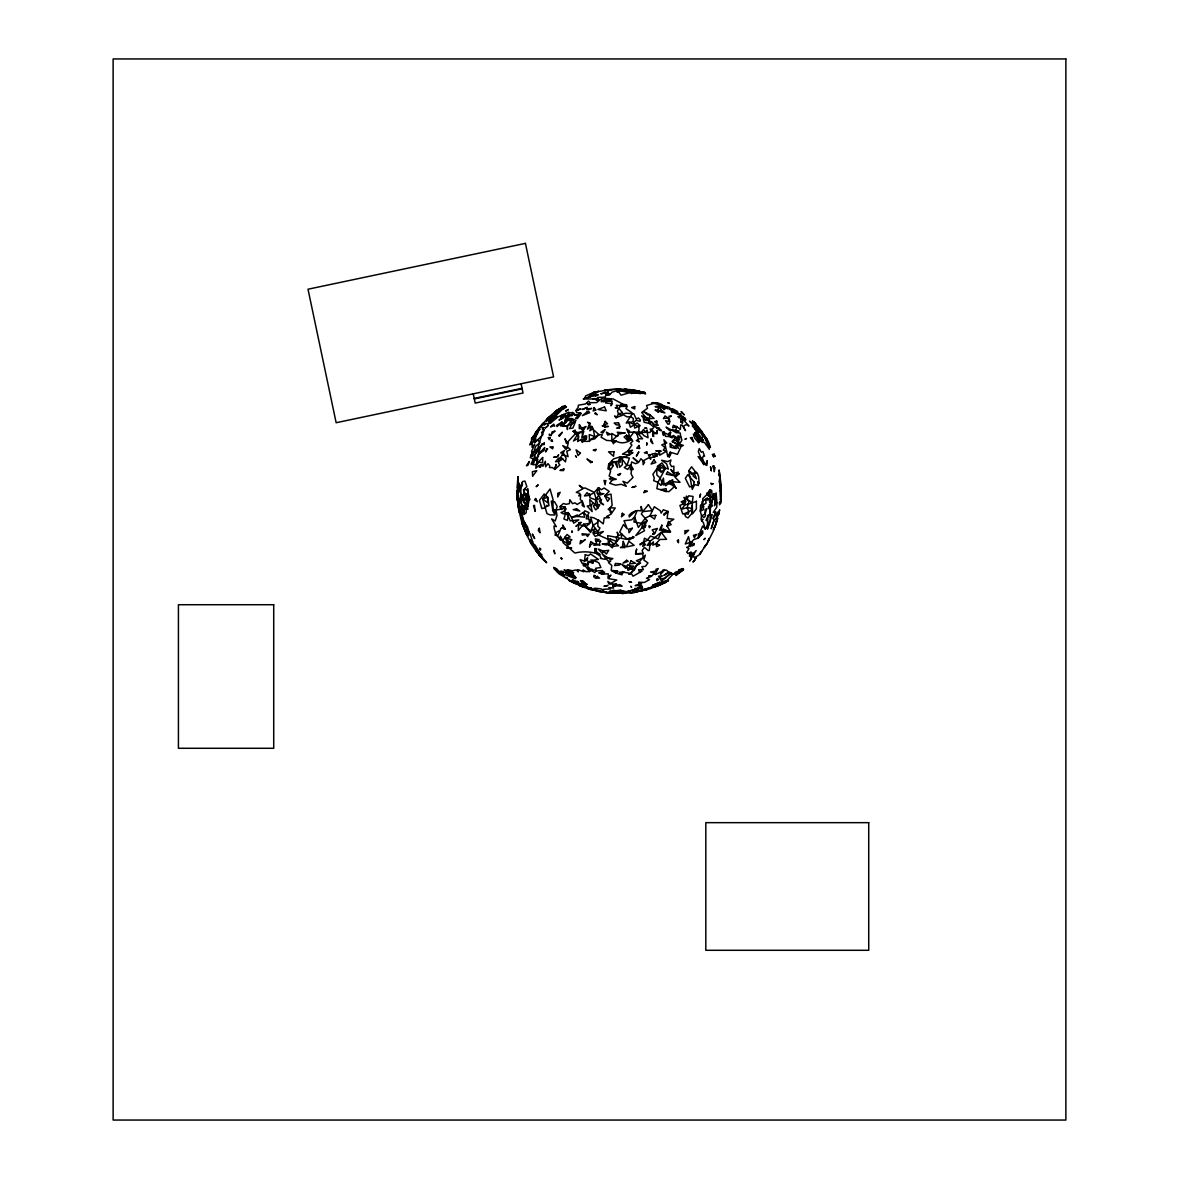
<?xml version="1.0" encoding="UTF-8"?>
<svg xmlns="http://www.w3.org/2000/svg" width="1179" height="1179" viewBox="0 0 1179 1179"><rect width="100%" height="100%" fill="white"/><g stroke="black" fill="none" stroke-linecap="round" stroke-linejoin="round"><path stroke-width="1.5" d="M517.109 488.091L517.905 477.038M664.337 583.03L668.522 580.584L656.349 586.449L664.985 582.559L673.076 574.085L683.275 569L675.921 575.529L677.94 573.731L672.443 574.35L669.569 572.154L663.865 575.485L668.552 571.874L666.503 570.209L663.084 569.899L660.446 574.335L664.543 570.223L655.465 574.482L654.109 573.377L651.913 575.942L648.612 576.015L651.324 576.413L646.49 578.167L649.541 579.641L644.382 582.426L638.723 582.264L639.578 582.957L638.487 583.178L641.7 583.87L635.186 585.58L641.155 585.536L636.262 589.235L626.255 591.622L620.64 590.355L612.623 590.856L613.021 590.148L614.775 590.517L612.314 591.873L617.28 592.831L618.798 592.462L618.489 591.254L616.926 590.974L620.64 590.355L622.939 591.342L610.059 590.871L608.6 592.212L623.175 593.317L622.07 593.523L634.715 592.359L650.395 588.675L664.985 582.559L658.81 585.536M474.209 398.414L522.046 388.333M474.312 398.929L522.164 388.849M606.699 390.013L610.324 389.542L593.7 392.356L585.565 395.967L584.961 398.089L583.266 398.988L598.225 398.944L599.492 400.271L602.587 398.045L613.316 399.003L622.541 404.029L619.977 405.591L616.278 405.252L617.413 407.02L615.187 407.787L618.887 408.479L622.512 412.65L618.518 413.858L616.16 418.088L614.598 415.951L616.632 417.351L622.099 415.435L618.518 413.858L617.457 410.999L620.242 406.46L627.331 406.239L625.828 408.465L631.9 412.694L632.15 413.947L626.226 423.055L633.02 421.714L633.432 418.619L631.016 416.791L627.007 416.865L622.424 414.242L625.784 413.21L633.786 413.726L636.277 419.105L638.384 417.941L640.433 420.092L640.064 421.242L635.953 420.343L633.727 422.775L634.715 428.065L640.182 425.766L637.146 422.996L630.397 427.225L628.805 422.038L639.121 426.769L638.532 434.167L642.584 438.78L638.325 438.794L636.94 433.813L633.904 432.089L628.333 432.31L626.58 429.053L629.615 431.19L628.333 432.31L629.999 437.306L632.828 441.182L630.308 443.466L631.929 445.058L627.7 451.115L622.424 454.121L629.483 454.976L623.101 457.673L618.223 461.24L619.786 467.282L622.409 464.555L621.937 458.882L619.977 457.393L618.223 461.24L620.434 462.153L619.668 458.837L621.937 458.882L626.919 465.425L630.971 465.292L633.315 469.36L630.249 469.728L631.649 461.917L635.466 463.701L638.119 462.699L633.049 457.761L638.723 462.227L640.934 458.734L644.604 462.315L643.13 464.718L642.982 460.93L650.204 457.025L650.69 459.294L649.688 457.924L657.455 456.052L655.553 453.414L651.928 453.915L654.389 457.408L655.553 453.414L657.882 454.416L659.488 451.645L659.326 450.643L655.833 450.791L661.257 451.144L659.488 451.645L659.65 455.241L666.592 451.159L663.895 439.796L666.798 442.965L661.728 444.866L665.03 447.652L663.261 450.186L666.592 451.159L667.756 456.612L670.394 451.852L669.127 457.201L671.514 452.574L677.453 454.372L681.226 446.178L677.218 445.058L675.199 445.618L678.397 448.374L676.82 444.041L672.059 441.536L675.876 437.424L680.858 437.188L680.224 433.047L676.098 432.531L666.061 427.137L669.819 430.718L672.339 429.745L679.119 430.998L676.098 432.531L675.493 430.866L676.775 426.651L673.327 425.265L672.561 427.785L676.775 426.651L680.312 429.451L680.828 424.853L682.317 425.192L685.5 430.644L683.481 426.931L684.557 425.472L686.266 424.617L688.993 426.032L681.108 417.233L680.74 413.505L677.159 414.094L671.323 410.837L671.765 412.517L675.891 412.503L685.294 418.28L685.736 419.975L684.557 420.181L685.515 419.503L678.323 413.446L677.35 411.324L672.502 408.73L668.906 408.951L671.956 410.263L669.156 407.241L663.91 406.003L667.741 408.73L661.375 404.264L656.998 402.732L651.84 402.687L659.135 404.765L663.143 407.153L661.876 405.193L659.135 404.765L656.998 402.732L653.166 403.572L646.564 405.502L647.507 408.273L641.7 412.473L647.905 419.901L649.526 423.512L653.873 427.107L649.968 432.457L633.904 432.089L629.999 437.306L626.594 435.213L624.059 436.982L627.154 439.944L631.635 439.236C627.626 442.832 621.525 443.952 616.705 441.432L614.451 442.11L613.448 443.805L611.945 440.769L611.724 433.415L616.16 436.038L617.663 436.304L618.091 434.859L611.945 440.769L606.625 440.43L601.098 437.232L602.292 434.653L598.991 434.638L589.485 440.091L589.662 441.314L583.914 441.388L580.775 439.59L577.636 441.565L578.742 436.038L575.264 433.887L566.392 443.363L564.962 438.721L567.173 442.641L568.263 442.773L567.379 446.826L570.43 449.671L566.79 451.203L568.057 456.612L563.606 454.888L561.587 455.742L564.461 450.481L560.673 452.839L563.488 453.267L566.112 458.307L565.419 461.888L560.718 456.862L559.612 458.734L562.825 458.926L559.052 461.328L555.515 461.711L558.728 458.041L558.64 463.406L559.907 464.894L554.867 469.463L556.134 464.393L554.719 469.227L552.347 467.532L549.443 467.577L549.768 465.838L548.014 463.612L545.656 466.781L545.332 461.284L542.959 466.339L541.75 464.644L538.272 465.764L535.797 468.299L536.209 464.305L533.291 464.777L534.5 455.374L538.184 448.492L538.464 449.862L538.435 456.406L534.426 460.576L532.761 464.526L531.066 464.143L533.247 458.985L530.27 457.614L532.348 451.955L531.523 451.557L534.691 444.483L531.965 447.209L532.333 444.203L530.963 444.557L533.984 439.841L533.512 441.521L529.651 444.866L533.424 436.304L531.42 438.986L539.687 427.343L535.045 433.282L535.826 435.906L534.426 439.767L535.782 438.308L535.531 436.628L537.698 433.356L535.826 435.906L536.902 432.472L535.546 433.106L535.929 432.074L547.41 418.486L556.945 410.189L565.124 405.827L552.479 416.659L553.629 416.334L554.675 414.006L559.907 409.968L563.695 408.951L566.465 406.755L563.503 407.344L558.094 410.705L565.124 405.827C560.452 412.267 553.894 416.452 549.665 423.335L547.233 424.175L553.319 418.943L548.707 421.021L552.229 415.391L546.496 421.227L547.837 419.12L552.023 417.057L548.707 421.021L553.629 416.334L553.894 418.206L556.193 414.905L556.96 417.734L550.534 423.025L553.997 418.678L568.794 412.134L569.133 415.804L565.507 418.781L564.741 421.375L566.229 420.947L566.834 418.796L569.929 418.191L567.792 420.299L566.834 418.796L564.918 420.77L566.229 420.947L566.229 422.318L561.189 425.958L566.981 425.825L571.889 423.983L576.074 420.52L571.476 418.545L568.941 419.827L571.476 418.545L570.194 421.389L573.303 419.532L573.053 422.745L575.278 422.082L572.906 428.08L569.634 428.611L571.889 423.983L570.783 421.669L567.644 425.516L567.438 429.583L566.981 425.825L563.046 426.253L564.284 424.042L562.368 422.495L560.379 425.722L568.823 419.945L567.792 420.299L567.806 418.236L565.669 418L569.133 415.804L572.419 415.612L572.906 412.385L569.089 413.122L565.758 416.88L564.181 416.113L559.008 420.107L563.105 418.162L565.478 415.052L565.758 416.88L574.085 413.298L574.497 414.507L576.546 414.684L574.424 414.905L577.003 414.993L581.203 413.52L577.43 418.619L575.514 418.398L580.687 412.812L576.885 412.679L575.897 410.926L580.967 408.848L575.986 410.321L578.108 407.507L578.344 405.222L585.521 403.955L588.557 401.111L590.045 402.702L596.559 402.614L599.492 400.271L596.176 400.212L598.225 398.944L597.414 397.426L604.974 397.176L606.065 395.186L609.985 394.479L612.166 392.121L617.501 390.5L619.756 390.897L616.809 391.796L619.181 392.563L621.038 395.201L632.312 391.929L642.806 393.462C637.102 388.996 624.634 389.232 616.308 389.379L621.053 389.144L618.533 389.114M604.355 390.175L618.769 389.114L610.589 389.512M635.805 390.5L624.163 389.321L630.456 390.175L620.906 391.06L631.752 392.725L631.576 393.58L634.331 392.239L629.837 391.354L632.136 390.632L644.721 392.401L625.062 389.409L626.874 389.704L617.87 390.087L629.011 389.954L637.765 392.46L629.837 391.354L631.752 392.725L619.255 390.161L626.02 390.485L621.746 390.146L624.089 389.556L645.105 392.975L638.517 391.06L639.755 391.207M590.384 589.456L610.722 593.214L600.656 591.843L607.023 592.05C602.587 592.801 583.546 585.934 601.835 589.132L603.633 591.106L603.456 589.308L610.693 588.91L608.865 587.496L613.64 588.056L612.697 585.432L616.588 584.047L608.909 584.047L607.833 581.365L610.781 583.369L616.735 580.024L608.069 578.55L611.002 575.131L608.364 576.428L608.452 577.902L608.202 573.834L602.277 574.144L598.637 572.95L603.103 571.594L604.635 572.169L602.277 574.144L602.661 570.503L596.515 570.945L595.616 568.278L600.892 567.482L598.976 563.061L597.119 561.897L590.812 559.892L592.963 563.017L587.849 561.779L588.188 564.726L583.207 565.581L585.565 566.288L589.485 571.535L591.829 570.061L591.784 568.956L592.256 570.857L594.761 572.567L596.102 570.931L594.142 569.796L592.094 570.783L587.805 566.554L589.485 571.535L586.096 571.682L583.015 569.958L583.797 571.756L577.71 569.604L578.314 571.948L576.31 569.943L572.375 570.724L567.364 569.766L567.217 570.887L564.004 569.929L567.423 572.051L564.933 574.6L575.308 578.727L566.907 573.348L562.177 571.284L560.452 571.211L563.076 572.891L558.949 571.476L556.724 568.794L553.703 567.408L558.301 571.594L554.174 568.691L558.772 573.672L575.072 583.458L571.476 581.778L569.074 580.495L583.104 587.009L590.694 589.5L587.422 588.218L591.696 588.174L581.778 586.007L585.049 585.727L586.626 586.272L582.898 585.889L599.757 591.725L587.304 588.365M521.089 383.75L523.034 393.005L475.196 403.085L473.236 393.83M542.664 457.54L542.664 462.846L538.435 462.035L542.664 457.54M720.03 490.773L720.472 500.22L721.297 494.296L720.62 503.359L721.18 485.321L719.087 469.964L719.824 476.287L718.615 474.135L719.853 477.112L719.205 481.209L720.693 489.329L720.914 484.878L720.222 484.038L720.03 490.773M696.391 501.296L696.376 508.871L692.486 513.823L692.279 504.612L691.675 513.676L687.991 517.935L685.736 516.741L684.409 513.735L682.729 513.941L679.9 505.423L682.862 504.155L685.25 499.925L684.056 497.361L685.618 499.395L686.399 496.079L688.153 500.677L686.826 499.189L688.669 495.828L693.075 496.447L692.235 502.961L684.66 505.039L681.845 509.122L687.151 507.722L690.01 507.972L692.456 509.917L684.409 513.735L688.315 514.132L688.787 511.553L687.151 507.722L689.199 500.589L692.235 502.961L696.391 501.296M645.37 544.551L642.761 546.437L644.441 538.184L650.189 541.235L661.257 532.333L670.512 531.773L667.078 526.114L668.39 521.354L671.205 524.581L667.078 526.114L669.584 521.958L673.798 519.246L667.108 518.465L668.036 511.494L663.32 509.755L661.168 513.116L660.24 510.684L654.316 506.749L649.909 515.857L645.429 517.979L638.37 527.47L634.611 516.859L637.161 510.536L641.243 510.861L641.067 506.484L642.791 511.598L641.317 513.97L647.079 520.558L642.599 523.55L641.744 527.897L635.776 535.531L644.515 530.771L643.366 528.31L647.094 520.735L643.528 523.668L633.963 522.076L634.611 516.859L631.664 519.851L624.015 520.735L627.243 528.885L623.426 524.552L619.697 532.083L627.036 538.995L629.571 539.687L634.14 537.093L632.548 536.533L633.035 538.096L629.704 537.845L626.771 539.407L621.024 538.228L622.144 534.323L618.444 535.517L617.221 532.142L618.209 535.797L616.278 537.256L607.642 535.664L608.703 544.86L612.343 547.852L613.08 545.435L619.727 538.155L616.278 537.256L616.838 541.515L610.869 539.23L608.6 543.357L602.101 544.02L605.947 544.934L610.796 544.3L612.947 546.319L618.444 545.774L615.467 543.224L612.933 544.845L613.021 543.136L610.589 541.058L610.25 538.744L607.73 539.171L598.77 535.119L597.267 533.07L593.17 533.674L595.13 536.327L598.77 535.119L603.412 531.523L597.267 533.07L599.978 527.941L597.93 526.468L597.694 519.88L593.995 517.905L590.591 517.139L593.125 525.436L597.163 530.756L592.904 532.584L594.894 528.899L591.062 530.727L590.62 532.584L583.708 524.198L578.241 530.506L578.712 522.636L581.276 522.415L575.912 526.365L578.491 524.346L586.022 526.63L586.7 528.192L591.062 530.727L593.125 525.436L597.488 522.444L598.048 519.63L603.25 523.874L604.179 517.92L609.263 517.625L606.581 516.476L610.899 514.28L615.246 507.987L610.029 507.781L608.158 509.269L611.282 511.391L610.383 512.777L610.029 507.781L612.152 505.349L610.987 494.075L604.68 495.769L607.627 501.399L609.617 498.555L604.68 495.769L609.234 491.422L604.149 488.018L601.349 489.698L598.505 487.664L594.334 492.365L585.035 487.914L583.679 488.327L579.243 485.35L582.809 488.858L576.28 492.321L579.921 493.456L578.904 495.976L580.702 494.767L580.289 499.616L582.308 501.252L584.416 506.926L582.264 505.585L582.308 501.252L577.194 504.465L574.939 502.829L572.537 503.669L569.825 499.69L569.442 503.595L566.112 504.317L563.4 503.477L560.217 506.469L560.541 509.269L556.075 510.05L552.627 509.431L551.271 501.119L552.995 502.151L553.039 509.372L556.061 513.012L552.553 510.566L555.132 514.943L550.077 514.914L546.997 513.676L542.649 499.041L550.033 489.034L553.113 499.734L552.553 500.987L554.587 501.812L557.166 506.366L556.075 510.05L557.004 515.385L555.176 521.015L551.639 518.907L556.311 526.63L553.938 526.026C554.439 535.325 560.939 542.001 569.958 543.711L570.621 542.753L569 542.414L566.819 538.007L564.815 537.329L562.855 540.66L563.12 542.767L574.925 553.069C583.074 550.961 592.403 551.684 600.126 554.631L596.132 551.418L596.161 548.648L594.879 548.633L594.82 552.317L600.082 556.031L601.054 558.139L600.273 558.374L605.019 559.288L605.977 557.446L612.829 558.551L610.958 559.863L602.454 554.292L607.937 560.895L610.575 561.337L608.526 562.663L611.768 565.404L611.238 570.253L617.988 571.417L615.939 573.038L611.459 570.695L617.324 571.063L615.939 573.038L621.996 574.851L621.834 572.066L619.314 572.375L621.834 573.642L624 572.287L628.525 572.994L628.967 574.011L631.649 573.952L633.035 576.207L642.01 571.122L639.18 571.623L638.635 569.752L643.439 569.604L641.848 566.642L645.355 566.377L647.978 562.958L643.867 560.084L645.296 555.176L639.151 562.118L636.395 560.747L643.233 557.785L642.761 553.806L635.393 553.924L643.277 553.172L642.069 550.622L644.441 547.336L648.303 550.652L649.349 550.387L650.189 541.235L647.138 545.42L650.587 544.683L653.475 541.839L652.812 545.17L656.217 543.416L659.989 539.451L666.562 539.319L661.257 532.333L658.206 538.862L650.557 536.018L647.094 540.424L639.873 544.123L640.182 544.978L643.189 542.237L645.37 544.551M517.625 498.275L517.625 499.793L516.977 490.14L517.286 500.235L517.979 476.743L517.699 492.837L517.964 482.285L518.436 486.264L519.335 483.257L518.731 487.222L518.524 484.377L518.863 487.178L519.939 485.011L519.202 491.761L518.686 488.872L520.75 486.794L522.533 481.563L524.935 481.076L526.866 486.588L523.461 490.007L524.213 491.171L524.817 488.917L526.792 490.155L527.809 488.578L528.678 496.639L527.278 496.403L523.933 491.879L523.255 498.201L524.242 502.843L526.586 506.233L526.129 512.836L523.933 514.53C524.228 508.252 519.423 503.227 521.427 496.801L520.234 491.348L520.75 486.794L520.764 495.313L524.036 500.633L525.746 496.167L524.979 493.264L523.962 494.178L528.723 499.159L528.118 505.909L524.242 502.843L522.606 497.7L522.886 496.786L523.255 498.201L522.842 494.738L519.91 498.496L520.587 501.827L521.427 496.801L522.606 497.7L521.133 503.919L523.343 506.395L524.478 513.941L523.329 509.048L524.242 509.844L524.213 505.614L522.592 507.294L521.295 506.808L522.415 513.617L521.265 512.939L524.183 523.771L524.611 522.577L521.634 515.842L522.179 513.631L523.358 524.552L525.421 527.322L522.135 521.929L519.998 508.665L523.668 526.645L522.002 523.152L518.598 509.151C520.587 520.278 516.343 496.035 518.126 507.073L517.389 493.854L518.598 495.814L518.318 504.332L520.101 512.762L517.448 499.528L518.053 505.496L517.949 498.555L519.202 501.635L518.672 505.098L517.994 493.146L517.625 498.275M710.524 466.972L711.291 470.686L710.524 466.972M627.935 568.735L627.921 570.415L631.34 568.646L632.858 569.84L631.369 572.935L628.967 574.011L634.317 570.223L637.22 563.871L640.595 563.046L635.997 565.964L632.858 569.84L631.797 568.484L633.683 566.112L630.514 566.185L627.788 564.608L625.843 568.366L621.819 564.49L626.137 566.347L627.935 568.735L631.34 568.646L630.514 566.185L627.935 568.735M669.053 434.344L669.024 436.436L672.177 437.792L669.053 434.344M657.292 430.35L657.248 433.651L650.926 430.821L650.189 429.127L651.854 429.127L653.24 431.47L652.68 436.274L653.918 436.304L652.503 433.975L656.909 433.459L657.292 430.35M582.293 533.792L582.279 535.089L589.294 534.116L587.51 536.548L586.125 534.234L582.293 533.792M607.2 400.005L605.52 402.982L612.181 403.645L611.046 405.841L612.225 401.125L602.322 401.626L602.941 400.418L607.259 398.782L605.667 400.831L603.56 401.538L602.027 400.212L601.246 401.818L602.941 400.418L607.185 401.435L611.179 399.534L607.2 400.005M692.707 422.495L692.692 423.29L689.509 421.154L692.78 424.425L692.338 425.973L694.74 428.714L698.882 430.792L701.166 433.607L703.097 437.055L701.638 438.161L703.509 440.813L695.109 429.009L697.467 434.579L701.977 439.649L702.021 442.287L704.497 442.493L709.404 449.332L704.939 438.043L710.436 447.475L707.945 440.784L694.018 421.905L707.385 439.811L699.147 428.316L708.55 443.23L701.063 430.35L702.345 432.796L694.136 422.185L695.212 423.674L692.707 422.495M557.844 493.411L557.755 496.978L560.202 492.291L557.844 493.411M579.375 424.661L579.272 428.596L584.136 428.611L586.037 426.518L581.483 428.434L582.677 429.687L584.136 428.611L581.999 431.455L582.677 436.982L585.683 439.295L582.249 442.42L580.775 439.59L585.683 439.295L584.872 435.921L586.656 435.921L586.464 439.06L585.049 436.451L581.748 437.895L583.826 431.308L579.375 424.661M672.31 482.918L672.251 485.114L668.758 483.493L665.634 485.777L663.88 482.624L663.394 478.114L660.947 485.453L657.956 482.329L653.667 480.693L654.271 477.937L652.871 474.282L656.732 469.05L660.196 469.596L661.316 472.204L665.487 468.166L668.405 469.065L666.518 463.701L661.507 460.252L667.727 461.593L670.969 459.987L669.908 463.671L671.632 466.678L673.887 466.147L673.784 474.606L675.228 475.933L679.34 473.575L675.125 477.289L680.032 482.344L672.59 481.725L673.592 487.428L668.744 491.746L656.85 488.681L657.956 482.329L665.487 468.166L661.95 462.89L657.307 466.368L660.491 467.871L665.487 468.166L660.048 464.718L660.491 467.871L657.292 467.415L660.196 469.596L660.726 471.747L656.732 469.05L656.865 474.931L659.989 477.878L663.232 484.982L672.723 479.706L672.59 481.725L676.142 488.489L672.31 482.918L669.23 481.194L668.758 483.493L672.31 482.918M716.154 495.165L714.533 505.747L716.92 502.608L716.095 492.851L713.59 498.776L712.293 497.022L711.674 490.42L709.861 489.757L708.446 491.908L708.535 496.153L706.604 493.249L710.981 491.79L709.861 489.757L710.406 499.248L712.013 502.711L709.434 504.538L710.053 507.265L712.44 505.879L712.322 505.025L708.446 508.591L708.55 506.41L709.67 508.223L710.215 521.074L707.503 529.179L707.326 526.674L708.756 524.684L707.12 520.587L708.52 514.869L706.015 520.381L707.739 519.291L707.326 526.674L705.263 529.076L702.669 525.996L699.648 533.188L702.625 530.845L702.89 533.232L698.41 538.022L693.797 539.584L691.601 541.927L685.308 543.961L688.477 536.622L689.966 542.487L688.787 546.614L686.591 547.38L688.993 548.633L686.753 552.067L687.976 553.511L689.818 552.612L689.45 556.164L692.825 553.26L690.393 556.65L696.155 550.578L690.982 558.507L691.705 555.176L693.856 553.526L693.399 557.136L695.669 556.989L698.793 555.206L701.638 551.521L699.663 554.322L707.474 542.782L713.251 531.257L717.083 520.646L717.51 517.92L715.727 523.844L717.834 512.01L715.476 515.842L715.668 513.012L713.044 518.745L715.741 511.774L713.266 512.423L716.744 507.162L716.92 502.608L715.579 501.723L714.68 503.094L715.181 498.879L714.017 493.588L712.529 495.622L713.59 498.776L715.181 498.879L713.929 494.31L714.695 496.551L716.154 495.165M541.353 436.289L537.875 448.153L530.992 455.271L532.392 456.538L535.693 446.222L539.864 442.744L537.757 439.738L535.281 440.813L534.544 442.906L542.944 434.668L541.544 432.457L544.506 429.495L541.515 436.156M646.77 442.98L646.696 444.896L646.77 442.98M710.451 507.353L710.171 515.017L712.263 514.516L710.215 521.074L705.263 529.076L703.406 522.739L701.048 519.6L701.52 515.886L700.297 511.067L700.577 504.951L703.716 506.38L703.185 509.873L700.297 511.067L702.905 505.334L706.103 503.02L705.484 499.351L707.429 497.803L707.768 500.043L705.484 499.351L702.198 501.384L701.726 503.993L702.905 505.334L702.743 498.673L706.737 494.723L708.903 495.062L710.524 497.626L712.293 497.022L712.514 500.294L710.451 507.353M694.18 543.578L694.136 545.022L692.25 545.862L694.18 543.578M647.035 430.202L648.037 437.748L643.837 435.567L641.332 432.487L643.542 429.495L646.121 432.384L647.035 430.202M721.194 489.639L720.973 493.559L721.194 489.639M721.312 492.424L721.209 494.428L721.312 492.424M661.817 525.2L661.566 530.123L659.488 530.196L661.817 525.2M648.627 588.218L633.801 592.506L656.113 585.889L655.892 585.093L654.168 585.698L656.113 585.889L648.627 588.218M649.762 414.654L649.526 418.619L647.905 419.901L652.606 422.539L654.448 426.533L658.324 425.103L653.048 423.968L651.692 422.303L649.526 423.512L644.161 422.274L643.292 418.516L646.401 420.594L641.612 415.878L649.526 418.619L654.065 418.383L649.762 414.654L643.631 411.574L647.993 415.008L649.762 414.654M714.503 467.65L714.253 471.718L714.695 467.96L713.781 465.749L714.503 467.65L713.531 468.667L712.735 465.941L714.503 467.65M707.135 460.871L706.84 465.469L703.273 462.89L703.745 464.747L698.336 451.631L699.25 448.565L701.328 452.235L702.935 451.542L704.556 456.214L703.288 456.111C700.886 459.265 704.556 462.448 706.221 464.924L707.135 460.871M679.266 444.35L679.192 445.647L675.876 437.424L673.622 435.478L672.015 436.289L679.561 439.62L678.028 435.729L680.858 437.188L681.963 440.165L679.266 444.35L673.076 442.037L674.447 439.693L676.864 441.329L678.456 440.18L679.266 444.35L682.346 446.03L683.289 445.382L679.266 444.35M540.572 548.839L540.483 550.136L539.599 548.161L540.572 548.839M518.686 488.872L518.554 490.611L518.686 488.872M567.482 542.517L567.232 545.685L569.958 543.711L569 542.414L571.874 539.805L566.819 538.007L570.15 536.917L567.099 534.5L564.815 537.329L567.482 542.517M657.071 579.022L656.924 580.687L658.575 579.493L657.071 579.022M560.6 528.826L562.059 527.971L560.6 528.826M714.327 519.423L711.276 528.575L714.327 519.423M670.807 444.056L670.497 447.283L676.289 448.624L672.133 445.117L670.497 447.283L670.07 443.333L670.807 444.056M663.836 431.794L663.482 435.449L662.406 431.868L668.272 434.535L669.024 436.436L665.59 436.436L663.836 431.794M714.4 526.969L713.413 529.961L714.4 526.969M572.007 531.066L572.08 532.186L572.007 531.066M589.603 423.497L587.466 429.097L591.77 426.489L593.17 428.566L589.824 430.836L591.77 426.489L589.323 426.238L590.37 423.29L587.51 422.274L589.603 423.497M613.979 451.808L613.522 456.229L608.541 451.837L613.979 451.808M552.892 446.944L552.7 448.831L549.871 446.929L552.892 446.944M528.826 499.262L528.118 505.909L526.615 498.496L528.723 499.159L526.202 493.75L528.811 496.005L529.902 499.631L528.826 499.262M564.844 506.97L564.402 511.2L568.219 516.048L570.238 520.897L578.771 519.851L573.701 523.181L571.564 517.478L568.16 512.585L563.326 513.867L561.012 512.6L564.402 511.2L566.112 508.901L564.844 506.97L560.217 506.469L561.72 509.593L564.844 506.97M685.161 530.786L684.822 533.881L688.669 530.285L685.161 530.786M699.265 437.984L698.705 442.936L694.623 438.013L693.311 434.137L695.006 434.388L695.684 435.832L694.74 432.958L697.467 434.579L700.046 440.754L699.456 441.978L695.905 436.672L701.358 441.536L694.74 432.958L695.846 434.535L698.322 435.184L699.265 437.984M595.749 499.94L595.248 504.42L597.886 508.002L595.675 509.903L593.288 505.791L595.454 504.7L599.816 504.789L597.886 508.002L596.692 504.98L595.248 504.42L597.709 504.185L594.275 492.719L589.146 495.342L584.445 495.961L587.098 492.616L589.146 495.342L589.515 493.736L589.972 497.744L595.749 499.94L600.406 498.408L598.696 495.298L595.749 499.94M532.436 534.293L534.573 538.479L532.436 534.293M585.285 554.705L584.504 561.027L580.142 559.73L582.426 563.754L584.401 564.933L583.517 563.164L588.188 564.726L588.866 561.219L592.963 563.017L592.698 560.32L598.446 559.421L590.517 553.968L588.409 555.677L585.285 554.705M541.441 507.073L541.898 508.591L545.568 507.618L546.968 505.187L547.675 506.145L548.972 505.57L547.601 497.184L544.212 493.986L539.437 500.323L541.441 507.073M601.482 499.572L600.288 502.726L603.56 504.774L599.33 500.913L601.482 499.572M669.598 421.61L669.289 424.013L667.903 424.175L665.56 420.697L669.598 421.61L669.407 419.046L665.089 415.892L663.394 418.604L667.933 417.941L669.598 421.61M666.209 491.643L660.771 489.683L666.179 488.666L666.209 491.643M542.163 444.07L534.5 455.374L537.197 462.757L536.253 464.85L538.272 463.096L537.197 462.757L537.771 459.117L536.091 459.663L538.331 454.593L544.683 447.519L544.05 450.496L538.774 453.871L540.291 446.856L542.163 444.07M561.042 415.73L560.732 417.941L563.444 414.477L561.042 415.73M587.555 557.947L587.201 560.438L584.504 561.027L587.555 557.947M710.362 499.498L709.935 502.431L708.741 498.702L710.362 499.498M631.679 469.419L631.03 473.663L632.961 477.524L627.287 483.11L622.939 481.297L626.329 486.308L621.171 484.289L615.541 485.158L609.646 483.272L611.975 480.546L609.366 478.733L612.461 477.863L616.293 479.249L612.741 479.927L612.461 477.863L609.13 476.007L610.545 471.541L610.177 469.905L607.937 468.933L608.718 464.113L613.566 458.94L620.729 456.641L629.424 458.1L626.919 465.425L624.251 467.503L627.655 469.448L630.971 465.292L631.679 469.419M651.088 439.06L650.734 441.359L652.842 443.658L651.088 439.06M623.249 541.412L622.541 545.98L625.194 546.363L623.249 541.412M605.711 480.708L605.078 484.761L603.987 480.472L605.711 480.708M670.659 432.325L670.276 434.624L668.95 433.297L670.659 432.325M719.529 502.225L719.647 504.612L719.529 502.225M575.514 431.706L575.249 433.297L581.999 431.455L577.386 434.697L573.48 440.975L578.476 438.19L577.857 432.811L575.514 431.706M555.53 532.893L555.117 535.281L557.888 535.634L560.261 530.152L555.53 532.893M563.871 468.918L563.562 470.598L559.966 470.421L563.871 468.918M568.219 516.048L567.408 520.396L563.93 518.966L565.596 513.351L568.705 513.587L568.219 516.048M592.875 394.42L592.521 396.336L597.399 394.832L589.471 394.936L592.875 394.42M532.657 541.913L533.232 544.698L536.003 548.412L532.761 543.401L535.207 545.214L539.068 551.669L536.843 549.547L542.001 555.117L539.216 553.953L537.653 551.536L546.643 562.751C534.794 552.465 527.308 537.683 522.002 523.152L527.013 535.605L522.061 522.135L524.154 528.457L523.284 524.906L523.874 526.055L524.537 524.935L530.255 534.293L532.657 541.913M719.603 509.859L718.601 514.648L719.603 509.859M525.583 507.073L525.156 509.328L524.213 505.614L527.868 509.372L526.615 498.496L524.213 501.429L526.836 505.614L525.583 507.073M573.48 572.729L572.478 575.514L576.089 577.798L573.171 574.379L568.278 572.39L566.907 573.348L572.478 575.514L572.036 574.055L573.48 572.729L567.364 569.766L567.571 570.783L573.48 572.729M580.613 540.66L580.009 543.843L585.27 539.481L582.647 541.515L580.613 540.66M615.35 585.757L612.815 586.066L619.8 584.622L622.099 586.14L615.35 585.757M636.616 549.222L635.805 553.29L636.616 549.222M619.845 426.415L619.476 428.286L616.573 428.154L619.845 426.415M522.459 484.156L522.032 486.175L522.017 482.727L522.459 484.156M601.025 393.742L605.873 392.784L601.025 393.742M542.664 428.581L542.487 429.465L543.77 427.668L542.664 428.581M691.601 541.927L690.378 546.629L692.486 542.428L691.601 541.927M700.503 494.237L699.899 497.022L700.503 494.237M645.65 525.407L645.222 527.411L641.744 527.897L645.06 524.773L645.65 525.407M578.521 582.131L576.885 581.321L578.521 582.131M589.913 545.346L589.515 547.159L590.782 541.529L593.229 543.239L589.913 545.346M537.978 484.996L536.312 486.573L537.978 484.996M608.452 391.87L608.217 392.931L606.802 392.784L608.452 391.87M622.276 513.322L621.466 516.815L624.236 514.457L622.276 513.322M531.582 439.001L533.424 436.304L531.582 439.001M560.423 536.357L559.686 539.466L562.855 540.66L560.423 536.357M717.539 518.539L714.872 527.028L717.539 518.539M661.345 410.218L660.903 412.016L664.912 412.915L661.345 410.218L659.002 405.944L655.126 406.667L659.356 407.492L657.528 409.467L660.255 411.191L661.345 410.218M685.588 501.473L684.66 505.039L681.211 501.753L685.25 499.925L685.588 501.473M694.284 482.093L693.385 485.497L689.641 486.986L685.323 478.306L687.814 474.695L694.284 482.093M540.498 556.444L538.832 554.439L540.454 556.576M620.655 593.081L619.417 593.111L626.506 592.477L620.655 593.081M718.203 514.295L716.92 518.804L715.447 519.394L718.203 514.295M594.172 407.61L593.184 410.97L595.984 410.027L594.172 407.61M703.111 460.694L702.566 462.536L698.086 456.612L701.019 457.776L703.111 460.694M598.505 487.664L596.854 493.117L603.884 493.706L600.435 494.944L598.505 487.664M656.556 570.931L655.465 574.482L654.537 573.082L650.499 572.021L656.556 570.931L658.309 568.558L655.937 569.28L656.556 570.931M592.904 398.723L595.469 398.664L592.904 398.723M706.693 508.93L705.086 513.926L705.617 515.606L704.069 517.522L701.52 515.886L705.086 513.926L705.057 509.579L706.693 508.93M546.599 448.89L545.582 451.925L547.645 448.786L546.599 448.89M551.919 425.604L550.622 427.019L553.806 424.116L554.734 426.135L551.919 425.604M699.736 534.146L698.41 538.022L698.307 533.807L701.284 534.632L702.301 531.935L699.736 534.146M550.003 416.482L547.159 419.12L550.003 416.482M655.833 515.341L654.492 519.069L649.909 515.857L655.833 515.341M552.347 431.809L551.492 434.123L555.132 431.028L552.347 431.809M529.327 461.578L527.986 465.189L526.438 465.793L529.327 461.578M587.245 516.181L586.214 518.819L588.66 518.848L588.498 516.048L587.245 516.181L583.929 512.673L584.769 510.802L589.043 512.614L587.245 516.181M587.245 408.892L586.906 409.791L591.711 408.435L587.245 408.892M540.704 426.592L540.336 427.476L542.399 425.251L540.704 426.592M694.254 473.059L693.06 475.962L696.538 478.836L694.254 473.059L695.286 471.629L691.587 466.81L688.772 470.789L692.294 489.388L694.637 484.584L698.425 485.483L697.673 481.607L699.103 483.773L698.631 476.537L697.157 472.985L695.286 471.629L695.964 473.192L694.254 473.059M709.183 538.626L707.901 541.662L709.183 538.626M658.825 427.918L659.194 430.247L661.478 430.615L658.825 427.918M628.849 541.22L626.358 546.894L634.14 545.332L628.849 541.22M550.151 437.851L549.311 439.708L548.206 437.527L550.151 437.851M605.254 421.375L603.81 424.543L607.524 423.806L605.254 421.375M603.471 551.124L602.395 553.467L598.151 549.016L603.471 551.124L606.404 554.056L608.777 550.269L603.471 551.124M630.957 560.939L629.557 563.96L635.54 563.179L630.957 560.939M591.195 520.101L589.633 523.388L586.022 526.63L583.708 524.198L589.633 523.388L589.073 519.688L591.195 520.101M615.556 563.474L614.554 565.596L619.506 565.05L620.64 563.768L615.556 563.474M596.043 449.405L595.307 450.894L593.229 450.186L596.043 449.405M662.2 582.058L667.461 580.554L656.836 584.342L662.2 582.058M535.826 434.8L533.763 437.763L537.816 431.941L535.826 434.8M705.897 544.978L704.246 547.351L705.897 544.978M657.204 528.516L654.61 533.571L652.621 534.102L654.61 533.571L652.223 529.843L657.204 528.516M702.758 519.276L701.888 520.956L702.758 519.276M541.75 464.644L540.321 467.37L539.201 466.972L541.75 464.644M539.348 528.295L538.243 530.314L540.011 532.775L539.348 528.295M644.766 490.921L643.778 492.719L647.404 491.275L644.766 490.921M600.597 541.205L599.256 543.622L599.934 545.405L594.216 543.534L593.892 545.435L597.001 544.875L595.292 538.906L599.153 539.54L596.176 541.161L600.597 541.205M690.982 552.17L689.7 554.41L691.734 552.789L690.982 552.17M604.871 429.687L602.926 433.032L600.981 432.325L604.871 429.687M638.753 452.058L636.454 455.934L638.753 452.058M696.288 534.514L694.372 537.683L693.429 535.34L696.288 534.514M667.535 471.939L666.194 474.15L675.228 475.933L678.293 472.145L674.255 473.192L670.88 469.463L673.342 473.118L673.371 475.417L667.535 471.939M613.08 465.823L610.648 469.728L608.747 466.427L611.459 464.732L608.718 464.113L616.47 461.416L617.545 467.695L614.966 462.448L611.886 461.254L613.08 465.823M707.164 543.239L706.383 544.492L707.164 543.239M535.59 434.432L532.392 438.735L535.59 434.432M544.727 423.865L543.902 425.074L546.201 423.29L544.727 423.865M539.835 429.185L537.639 431.956L539.835 429.185M620.552 473.575L619.388 475.284L617.634 474.739L620.552 473.575M558.581 454.858L557.372 456.612L553.806 457.246L557.372 456.612L558.581 454.858M565.876 577.415L567.423 578.211L565.876 577.415M551.654 439.723L550.932 440.769L552.597 441.359L551.654 439.723M567.128 447.799L565.964 449.479L562.751 445.633L567.128 447.799M596.309 549.414L595.808 550.121L594.879 548.633L596.309 549.414M653.991 459.898L651.088 464.054L655.848 462.522L653.991 459.898M679.178 569.752L677.468 572.169L675.213 572.596L677.055 571.668L678.087 572.552L682.803 568.558L679.178 569.752M595.056 575.735L594.01 577.179L593.951 575.293L595.056 575.735M535.62 498.511L534.618 499.896L537.432 501.709L535.62 498.511M562.221 432.369L559.303 436.422L558.758 435.464L562.221 432.369M663.453 529.209L662.274 530.845L670.512 531.773L663.453 529.209M536.651 470.789L532.613 476.287L532.392 471.674L536.651 470.789M650.16 526.497L649.334 527.632L648.936 525.849L650.16 526.497M632.371 528.266L629.026 532.746L628.569 529.165L632.371 528.266M691.469 558.654L689.803 560.836L691.469 558.654M598.991 434.638L594.658 438.853L589.485 440.091L589.235 434.55L594.717 436.525L593.302 429.598L598.991 434.638M592.801 394.803L591.445 396.542L584.961 398.089L589.986 397.087L589.014 396.63L592.801 394.803M581.999 584.209L581.394 584.976L578.86 583.354L581.999 584.209M705.027 538.361L704.084 539.555L705.027 538.361M696.376 557.593L694.991 558.875L696.376 557.593M528.251 530.388L527.883 531.773L529.43 533.394L527.44 526.748L524.611 522.577L526.556 528.664L528.251 530.388M648.406 504.686L642.791 511.598L652.296 510.625L648.406 504.686M638.989 445.485L636.748 448.226L639.784 448.506L638.989 445.485M626.594 404.869L625.386 406.298L619.977 405.591L622.733 404.191L626.594 404.869M543.062 423.305L540.35 426.489L543.062 423.305M611.415 390.043L609.278 389.91L611.415 390.043M575.116 430.32L573.068 431.381L575.116 430.32M563.031 406.313L557.711 410.307L563.031 406.313M555.618 411.427L554.557 412.65L558.006 409.658L555.618 411.427M638.753 431.794L636.94 433.813L641.627 433.474L638.753 431.794M695.33 559.465L693.134 561.867L695.33 559.465M635.658 510.949L629.218 516.933L629.07 515.208L631.723 512.718L635.658 510.949M580.377 453.09L578.049 455.566L576.045 449.833L580.377 453.09M631.487 582.323L629.232 581.63L631.487 582.323M615.836 440.74L614.451 442.11L611.945 440.769L615.836 440.74M605.166 426.606L604.503 427.24L608.379 426.444L602.174 425.84L604.974 425.251L605.166 426.606M668.036 511.494L664.028 515.282L663.851 513.97L668.036 511.494M669.657 573.731L665.693 577.445L671.721 573.097L669.657 573.731M561.956 422.067L557.048 426.592L556.783 425.324L561.956 422.067M661.994 575.912L659.503 578.152L658.471 576.192L661.994 575.912M548.147 425.516L545.435 427.889L548.147 425.516M599.418 493.47L598.166 494.576L599.418 493.47M543.593 427.564L542.355 427.918L543.593 427.564M597.237 576.354L595.174 578.167L599.507 578.108L597.237 576.354M650.69 454.637L648.892 456.17L648.391 454.711L650.69 454.637M692.943 473.575L691.911 474.415L688.772 470.789L692.943 473.575M683.555 569.722L678.706 573.082L683.555 569.722M665.663 408.361L664.013 409.688L662.259 407.212L659.002 405.944L660.653 407.374L665.663 408.361M586.685 412.223L582.323 415.671L589.588 412.694L588.66 411.132L586.685 412.223M626.624 560.276L622.969 563.149L628.186 561.337L626.624 560.276M595.513 412.901L594.702 413.52L597.267 414.728L595.513 412.901M665.59 577.916L661.478 581.041L660.328 579.051L665.59 577.916M544.256 443.039L542.089 444.601L544.344 444.454L544.256 443.039M632.74 452.707L629.895 454.726L627.7 451.115L632.475 450.275L628.982 452.25L632.74 452.707M583.163 512.423L577.592 516.358L571.564 517.478L577.386 514.958L577.548 516.446L584.784 517.227L583.163 512.423M638.325 589.721L633.55 591.961L631.841 590.487L642.761 588.026L634.641 588.572L638.325 589.721M607.833 393.462L605.475 395.083L609.985 394.479L607.833 393.462M525.849 530.535L527.087 534.986L525.849 530.535M554.042 550.387L554.749 553.629L554.042 550.387M659.886 582.264L652.532 585.359L659.886 582.264M587.245 407.418L582.411 409.452L587.245 407.418M597.989 394.862L595.395 395.849L597.989 394.862M589.913 404.279L588.689 404.957L587.009 403.306L589.913 404.279M568.381 409.54L565.802 410.97L568.381 409.54M642.024 586.302L639.327 587.805L642.024 586.302M671.264 416.158L669.628 417.057L668.95 416.231L671.264 416.158M572.758 579.921L571.52 580.599L576.678 581.851L572.758 579.921M521.324 509.299L520.337 509.814L520.027 505.85L521.324 509.299M607.671 585.506L604.252 586.184L607.671 585.506M712.986 483.832L711.585 484.554L710.878 483.257L712.986 483.832M686.414 438.544L685.161 439.163L686.414 438.544M656.836 585.992L654.021 587.113L656.836 585.992M678.441 540.041L677.203 540.66L678.485 542.753L678.441 540.041M622.689 571.594L624 572.287L622.689 571.594M629.601 590.9L627.169 592.02L630.19 592.285L629.601 590.9M646.726 451.763L644.323 452.824L647.33 453.502L646.726 451.763M593.641 503.448L590.075 504.98L589.78 499.483L593.641 503.448M659.533 545.317L656.556 546.584L656.217 543.416L659.533 545.317M638.06 439.811L636.351 440.519L639.239 441.978L638.06 439.811M592.226 462.05L590.694 462.669L586.98 458.97L592.226 462.05M629.159 439.119L627.154 439.944L626.594 435.213L629.159 439.119M568.337 547.424L566.642 548.088L571.682 547.955L568.337 547.424M602.675 396.262L602.675 396.262M604.547 406.976L597.959 409.452L606.257 410.823L604.547 406.976M547.601 497.184L542.649 499.041L547.704 502.74L547.601 497.184M594.452 392.209L593.464 392.563L598.637 391.354L594.452 392.209M660.255 411.191L658.118 411.957L655.008 410.041L657.248 410.145L658.118 411.957L657.926 410.38L660.255 411.191M681.388 416.334L677.881 416.555L679.207 417.867L679.178 416.143L681.388 416.334M527.588 490.685L528.325 495.46L527.588 490.685M627.066 592.212L621.937 592.035L627.066 592.212M634.715 406.563L631.605 407.595L634.759 408.995L634.715 406.563M635.776 486.293L632.165 487.413L635.776 486.293M647.507 589.367L641.494 590.723L647.507 589.367M658.486 428.699L656.187 427.55L658.486 428.699M610.324 434.358L607.627 435.066L606.419 432.118L610.324 434.358M623.499 546.717L620.36 547.528L624.914 547.616L623.499 546.717M576.575 508.812L573.215 509.667L579.788 511.052L576.575 508.812M632.725 592.315L630.205 592.949L633.904 592.33L632.725 592.315M597.09 392.46L592.064 393.609L597.09 392.46M656.791 421.109L654.551 421.61L657.16 423.423L656.791 421.109M525.436 243.375L308.014 289.223L336.148 422.73L553.585 376.897L525.436 243.375M691.94 437.497L690.378 437.777L693.679 441.889L691.94 437.497M607.583 390.161L604.473 390.706L608.29 390.558L607.583 390.161M624.973 432.973L618.562 434.064L617.251 432.221L624.973 432.973M590.959 505.423L587.171 506.056L592.153 511.583L590.959 505.423M699.206 431.912L697.894 432.118L699.206 431.912M533.232 544.698L529.695 539.673L533.232 544.698M697.894 428.596L694.018 426.208L693.296 423.939L698.823 430.482L697.894 428.596M534.455 505.482L533.512 505.57L535.133 511.406L534.455 505.482M618.459 422.745L614.171 423.069L616.145 424.764L619.668 425.162L618.459 422.745M630.898 586.361L631.517 587.23L630.898 586.361M635.584 392.769L633.329 392.916L640.61 393.491L635.584 392.769M595.675 588.262L595.675 588.262M586.965 584.298L583.001 584.401L581.512 582.323L586.965 584.298M551.271 435.478L549.37 435.523L549.296 434.123L551.271 435.478M606.758 592.698L605.932 592.506L606.758 592.698M1065.875 58.95L113.125 58.95L113.125 1120.05L1065.875 1120.05L1065.875 58.95M273.72 604.724L178.427 604.724L178.427 748.282L273.72 748.282L273.72 604.724M868.731 822.662L705.823 822.662L705.823 950.289L868.731 950.289L868.731 822.662M612.815 593.243L610.457 593.155L612.815 593.243M614.79 593.17L611.429 592.565L614.79 593.17M565.316 529.283L563.901 529.091L562.707 524.994L565.316 529.283M643.498 392.858L641.258 392.533L645.591 393.83L643.498 392.858M646.667 428.301L644.972 428.051L646.667 428.301M583.354 587.054L579.081 585.344L583.354 587.054M582.868 581.114L580.422 580.702L585.093 582.883L582.868 581.114M590.753 589.014L588.837 588.35L590.753 589.014M561.941 573.922L557.136 571.52L564.196 575.676L558.949 571.476L563.636 574.541L561.941 573.922M576.398 456.936L575.544 455.949L576.398 456.936M578.58 584.077L575.16 583.266L581.026 585.668L578.58 584.077M667.962 402.776L669.421 403.395L667.962 402.776M673.725 409.953L671.249 409.216L675.891 412.503L673.725 409.953M682.538 422.907L681.167 422.333L680.578 418.574L682.523 419.518L682.626 422.701L680.917 421.64L682.538 422.907M528.575 535.561L526.733 531.567L528.03 532.422L528.575 535.561M575.116 432.236L573.525 431.47L575.249 433.297L575.116 432.236M561.749 558.463L560.806 557.829L561.779 559.229L561.749 558.463M538.774 552.583L536.858 550.121L538.774 552.583M537.432 552.185L535.679 549.841L537.432 552.185M696.067 424.794L692.545 421.036L696.067 424.794M684.1 414.743L681.27 411.589L684.1 414.743M541.574 557.136L535.679 549.841L543.593 559.642L539.289 554.115L541.574 557.136M713.649 456.774L712.484 454.46L713.649 456.774M531.862 544.536L529.946 540.999L531.862 544.536M715.005 456.45L714.002 454.048L715.005 456.45"/></g></svg>
